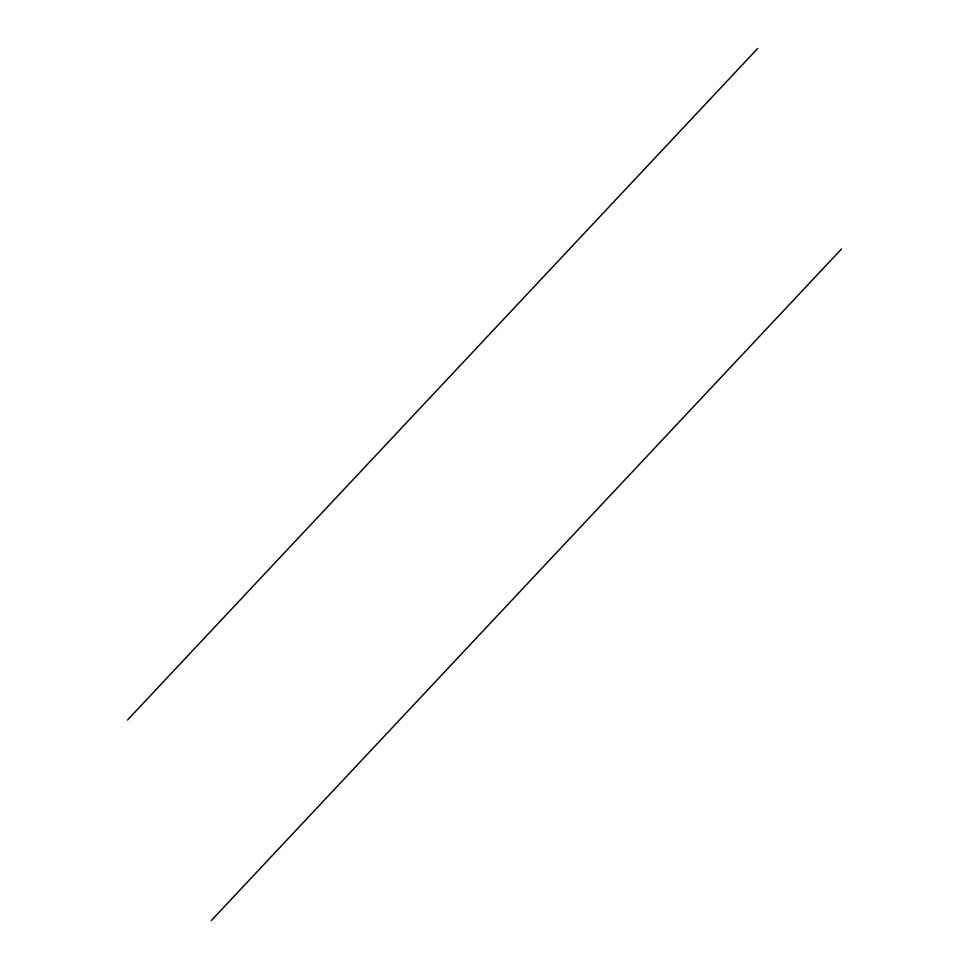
<?xml version="1.0" encoding="UTF-8"?>
<svg xmlns="http://www.w3.org/2000/svg" width="969" height="969" viewBox="0 0 969 969"><rect width="100%" height="100%" fill="white"/><g stroke="black" fill="none" stroke-linecap="round" stroke-linejoin="round"><path stroke-width="1.45" d="M127.52 720.003L757.71 48.45M211.29 920.55L841.48 248.997"/></g></svg>
